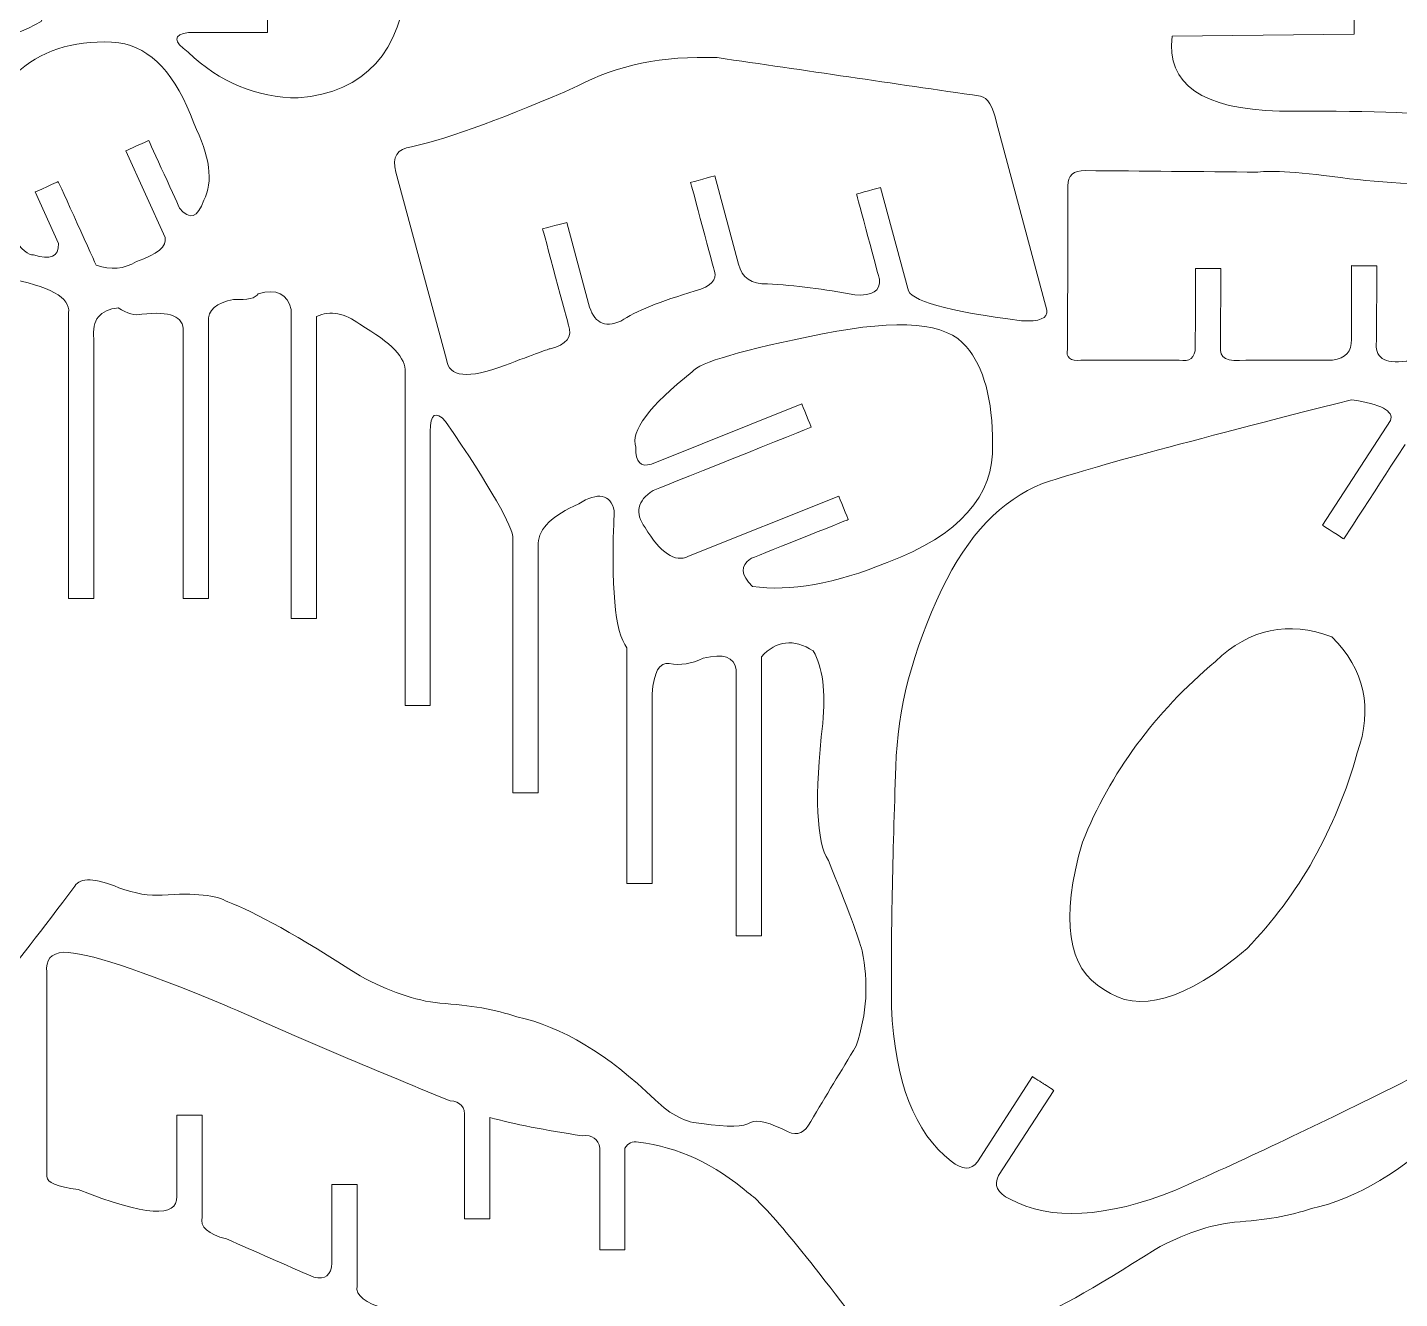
# Model space of a CAD drawing. Header units: inches. Extents: x -305 to 305, y -229 to 229.
# Drawn here: x -126.2 to 25.7, y -68.9 to 71.8 of the extents above; entities that cross this region are included whole.
import ezdxf

# ---------------------------------------------------------------- set-up
doc = ezdxf.new("R2010")
doc.units = ezdxf.units.IN
doc.header["$MEASUREMENT"] = 0
doc.layers.add('Layer 1', color=7, linetype='Continuous')
doc.layers.add('Layer 2', color=5, linetype='Continuous')

msp = doc.modelspace()

# ---------------------------------------------------------------- linework, layer by layer
at = {"layer": 'Layer 1', "lineweight": 9}
for points, knots in [([(-125.6046, 75.4419), (-124.2502, 75.1508), (-123.9376, 74.172), (-124.6669, 72.5062), (-124.6669, 72.5062), (-128.3309, 70.4006), (-133.2798, 69.3736), (-139.5137, 69.4263), (-139.5137, 69.4263), (-148.0401, 69.2524), (-153.2668, 71.8621), (-155.1942, 77.256), (-155.1942, 77.256), (-157.0526, 81.8321), (-157.4866, 85.5381), (-156.4967, 88.3742), (-156.4967, 88.3742), (-155.5417, 91.6106), (-150.8009, 94.0117), (-142.2749, 95.5775), (-142.2749, 95.5775), (-133.3668, 97.2478), (-128.3829, 97.7351), (-127.3238, 97.0392), (-127.3238, 97.0392), (-121.4717, 95.2995), (-118.5024, 93.4897), (-118.4156, 91.6104), (-118.4156, 91.6104), (-117.7625, 90.1013), (-118.0681, 89.3138), (-119.3322, 89.2482)], [0, 0, 0, 0, 0.125, 0.125, 0.125, 0.12500001, 0.25, 0.25, 0.25, 0.25000001, 0.375, 0.375, 0.375, 0.37500001, 0.5, 0.5, 0.5, 0.50000001, 0.625, 0.625, 0.625, 0.62500001, 0.75, 0.75, 0.75, 0.75000001, 0.875, 0.875, 0.875, 0.87500001, 1, 1, 1, 1]), ([(-108.3754, 71.2764), (-110.094, 71.0483), (-110.1116, 70.3223), (-108.4274, 69.099), (-108.4274, 69.099), (-104.9196, 65.7759), (-100.8563, 64.088), (-96.2373, 64.0358), (-96.2373, 64.0358), (-88.7878, 64.697), (-84.7765, 69.1164), (-84.2035, 77.2943), (-84.2035, 77.2943), (-84.6026, 84.8456), (-87.6765, 89.4737), (-93.4243, 91.1789), (-93.4243, 91.1789), (-97.6958, 92.2057), (-101.5509, 91.5967), (-104.9892, 89.3521), (-104.9892, 89.3521), (-107.1251, 87.2955), (-107.351, 85.8724), (-105.6665, 85.0827)], [0, 0, 0, 0, 0.16666667, 0.16666667, 0.16666667, 0.16666668, 0.33333333, 0.33333333, 0.33333333, 0.33333334, 0.5, 0.5, 0.5, 0.50000001, 0.66666667, 0.66666667, 0.66666667, 0.66666668, 0.83333333, 0.83333333, 0.83333333, 0.83333334, 1, 1, 1, 1]), ([(-110.3548, 74.0705), (-110.3548, 74.0705), (-99.624, 74.0703), (-99.624, 74.0703), (-99.624, 74.0703), (-99.624, 74.0703), (-99.624, 71.2764), (-99.624, 71.2764), (-99.624, 71.2764), (-99.624, 71.2764), (-108.375, 71.2764), (-108.375, 71.2764)], [0, 0, 0, 0, 0.33333333, 0.33333333, 0.33333333, 0.33333334, 0.66666667, 0.66666667, 0.66666667, 0.66666668, 1, 1, 1, 1]), ([(0.484, 70.8708), (0.484, 70.8708), (20.649, 71.0871), (20.649, 71.0871), (20.649, 71.0871), (20.649, 71.0871), (20.619, 73.8809), (20.619, 73.8809), (20.619, 73.8809), (20.619, 73.8809), (-0.444, 73.6549), (-0.444, 73.6549)], [0, 0, 0, 0, 0.33333333, 0.33333333, 0.33333333, 0.33333334, 0.66666667, 0.66666667, 0.66666667, 0.66666668, 1, 1, 1, 1]), ([(-109.3638, 51.8319), (-108.2442, 50.4737), (-107.3462, 50.7672), (-106.6701, 52.7122), (-106.6701, 52.7122), (-105.6157, 54.7532), (-105.9907, 57.5928), (-107.795, 61.2312), (-107.795, 61.2312), (-109.7509, 66.6296), (-112.5115, 69.6051), (-116.077, 70.1578), (-116.077, 70.1578), (-120.5181, 70.5414), (-124.1732, 69.5293), (-127.0422, 67.1216), (-127.0422, 67.1216), (-131.2094, 63.2099), (-132.5575, 59.1307), (-131.0864, 54.8838), (-131.0864, 54.8838), (-128.5335, 49.2612), (-126.68, 46.5216), (-125.5258, 46.6645), (-125.5258, 46.6645), (-123.677, 46.0411), (-122.7504, 46.4573), (-122.7465, 47.9129)], [0, 0, 0, 0, 0.14285714, 0.14285714, 0.14285714, 0.14285715, 0.28571429, 0.28571429, 0.28571429, 0.2857143, 0.42857143, 0.42857143, 0.42857143, 0.42857144, 0.57142857, 0.57142857, 0.57142857, 0.57142858, 0.71428571, 0.71428571, 0.71428571, 0.71428572, 0.85714286, 0.85714286, 0.85714286, 0.85714287, 1, 1, 1, 1]), ([(0.484, 70.8708), (-0.137, 65.5448), (3.8271, 62.7831), (12.377, 62.5867), (12.377, 62.5867), (21.3141, 62.6202), (28.0562, 62.4135), (32.6038, 61.9679), (32.6038, 61.9679), (40.1044, 61.5462), (44.1779, 63.6376), (44.824, 68.2431)], [0, 0, 0, 0, 0.33333333, 0.33333333, 0.33333333, 0.33333334, 0.66666667, 0.66666667, 0.66666667, 0.66666668, 1, 1, 1, 1]), ([(-79.8354, 35.0818), (-79.8354, 35.0818), (-85.4164, 55.8363), (-85.4164, 55.8363), (-85.4164, 55.8363), (-85.8637, 57.5097), (-85.2857, 58.4381), (-83.682, 58.6212), (-83.682, 58.6212), (-79.2139, 59.6783), (-73.0858, 61.9265), (-65.2981, 65.3657), (-65.2981, 65.3657), (-61.0162, 67.6674), (-55.8749, 68.7153), (-49.8745, 68.5095), (-49.8745, 68.5095), (-40.1496, 67.0842), (-30.4247, 65.659), (-20.6997, 64.2339), (-20.6997, 64.2339), (-19.9113, 64.0829), (-19.3236, 63.1089), (-18.9364, 61.3122)], [0, 0, 0, 0, 0.16666667, 0.16666667, 0.16666667, 0.16666668, 0.33333333, 0.33333333, 0.33333333, 0.33333334, 0.5, 0.5, 0.5, 0.50000001, 0.66666667, 0.66666667, 0.66666667, 0.66666668, 0.83333333, 0.83333333, 0.83333333, 0.83333334, 1, 1, 1, 1]), ([(-110.9537, 48.5765), (-110.9537, 48.5765), (-115.314, 58.1792), (-115.314, 58.1792), (-115.314, 58.1792), (-115.314, 58.1792), (-112.7702, 59.3344), (-112.7702, 59.3344), (-112.7702, 59.3344), (-112.7702, 59.3344), (-109.3639, 51.8321), (-109.3639, 51.8321)], [0, 0, 0, 0, 0.33333333, 0.33333333, 0.33333333, 0.33333334, 0.66666667, 0.66666667, 0.66666667, 0.66666668, 1, 1, 1, 1]), ([(54.5782, 55.9372), (54.5061, 57.1878), (53.696, 57.6454), (52.1488, 57.3104), (52.1488, 57.3104), (49.4225, 56.63), (46.6958, 55.93), (43.9692, 55.2107), (43.9692, 55.2107), (41.4749, 54.5684), (39.0199, 54.2551), (36.6044, 54.2715), (36.6044, 54.2715), (30.3424, 54.2985), (24.8548, 54.5753), (20.1419, 55.102), (20.1419, 55.102), (14.7143, 55.8148), (11.3332, 56.0568), (9.9991, 55.8278), (9.9991, 55.8278), (3.6228, 55.8842), (-2.7538, 55.9405), (-9.1304, 55.997), (-9.1304, 55.997), (-10.428, 56.0198), (-11.0624, 55.4593), (-11.0334, 54.3159)], [0, 0, 0, 0, 0.14285714, 0.14285714, 0.14285714, 0.14285715, 0.28571429, 0.28571429, 0.28571429, 0.2857143, 0.42857143, 0.42857143, 0.42857143, 0.42857144, 0.57142857, 0.57142857, 0.57142857, 0.57142858, 0.71428571, 0.71428571, 0.71428571, 0.71428572, 0.85714286, 0.85714286, 0.85714286, 0.85714287, 1, 1, 1, 1]), ([(-122.7465, 47.9129), (-122.7465, 47.9129), (-125.3405, 53.6262), (-125.3405, 53.6262), (-125.3405, 53.6262), (-125.3405, 53.6262), (-122.7967, 54.7813), (-122.7967, 54.7813), (-122.7967, 54.7813), (-122.7967, 54.7813), (-118.5873, 45.5104), (-118.5873, 45.5104)], [0, 0, 0, 0, 0.33333333, 0.33333333, 0.33333333, 0.33333334, 0.66666667, 0.66666667, 0.66666667, 0.66666668, 1, 1, 1, 1]), ([(-47.4976, 45.63), (-47.4976, 45.63), (-50.1268, 55.4057), (-50.1268, 55.4057), (-50.1268, 55.4057), (-50.1268, 55.4057), (-52.7991, 54.6836), (-52.7991, 54.6836), (-52.7991, 54.6836), (-52.7991, 54.6836), (-50.1555, 44.8519), (-50.1555, 44.8519)], [0, 0, 0, 0, 0.33333333, 0.33333333, 0.33333333, 0.33333334, 0.66666667, 0.66666667, 0.66666667, 0.66666668, 1, 1, 1, 1]), ([(-28.7578, 42.924), (-28.7578, 42.924), (-31.7695, 54.1221), (-31.7695, 54.1221), (-31.7695, 54.1221), (-31.7695, 54.1221), (-34.4419, 53.4), (-34.4419, 53.4), (-34.4419, 53.4), (-34.4419, 53.4), (-31.9064, 43.9704), (-31.9064, 43.9704)], [0, 0, 0, 0, 0.33333333, 0.33333333, 0.33333333, 0.33333334, 0.66666667, 0.66666667, 0.66666667, 0.66666668, 1, 1, 1, 1]), ([(-64.0884, 41.2674), (-64.0884, 41.2674), (-66.5066, 50.2591), (-66.5066, 50.2591), (-66.5066, 50.2591), (-66.5066, 50.2591), (-69.179, 49.537), (-69.179, 49.537), (-69.179, 49.537), (-69.179, 49.537), (-66.3158, 38.8889), (-66.3158, 38.8889)], [0, 0, 0, 0, 0.33333333, 0.33333333, 0.33333333, 0.33333334, 0.66666667, 0.66666667, 0.66666667, 0.66666668, 1, 1, 1, 1]), ([(-118.5873, 45.5104), (-116.9658, 44.9501), (-115.4785, 45.091), (-114.126, 45.9342), (-114.126, 45.9342), (-111.8191, 46.7337), (-110.7617, 47.6143), (-110.9537, 48.5763)], [0, 0, 0, 0, 0.5, 0.5, 0.5, 0.50000001, 1, 1, 1, 1]), ([(-133.2921, -10.8286), (-133.4767, -8.1596), (-132.9202, -6.4426), (-131.6219, -5.6784), (-131.6219, -5.6784), (-130.4243, -4.3023), (-129.9217, -0.3287), (-130.1148, 6.2422), (-130.1148, 6.2422), (-128.9362, 10.7), (-128.4142, 14.1503), (-128.5496, 16.5927), (-128.5496, 16.5927), (-128.0436, 18.2475), (-129.6262, 19.6754), (-133.298, 20.8754), (-133.298, 20.8754), (-133.298, 28.1784), (-133.298, 35.4813), (-133.298, 42.7843), (-133.298, 42.7843), (-133.477, 44.4844), (-131.9136, 44.9221), (-128.6075, 44.0969), (-128.6075, 44.0969), (-123.7383, 43.2055), (-121.4194, 41.9263), (-121.6513, 40.2592)], [0, 0, 0, 0, 0.14285714, 0.14285714, 0.14285714, 0.14285715, 0.28571429, 0.28571429, 0.28571429, 0.2857143, 0.42857143, 0.42857143, 0.42857143, 0.42857144, 0.57142857, 0.57142857, 0.57142857, 0.57142858, 0.71428571, 0.71428571, 0.71428571, 0.71428572, 0.85714286, 0.85714286, 0.85714286, 0.85714287, 1, 1, 1, 1]), ([(-50.1555, 44.8519), (-49.8225, 43.9081), (-50.5347, 43.1834), (-52.2924, 42.6783), (-52.2924, 42.6783), (-56.1446, 41.5273), (-58.8869, 40.4147), (-60.5183, 39.3413), (-60.5183, 39.3413), (-62.3627, 38.5221), (-63.5527, 39.164), (-64.0884, 41.2674)], [0, 0, 0, 0, 0.33333333, 0.33333333, 0.33333333, 0.33333334, 0.66666667, 0.66666667, 0.66666667, 0.66666668, 1, 1, 1, 1]), ([(5.8526, 36.5047), (5.8526, 36.5047), (5.8765, 45.161), (5.8765, 45.161), (5.8765, 45.161), (5.8765, 45.161), (3.0828, 45.1687), (3.0828, 45.1687), (3.0828, 45.1687), (3.0828, 45.1687), (3.0587, 36.4542), (3.0587, 36.4542)], [0, 0, 0, 0, 0.33333333, 0.33333333, 0.33333333, 0.33333334, 0.66666667, 0.66666667, 0.66666667, 0.66666668, 1, 1, 1, 1]), ([(23.1255, 37.1258), (23.1255, 37.1258), (23.1485, 45.461), (23.1485, 45.461), (23.1485, 45.461), (23.1485, 45.461), (20.3547, 45.4688), (20.3547, 45.4688), (20.3547, 45.4688), (20.3547, 45.4688), (20.3322, 37.3078), (20.3322, 37.3078)], [0, 0, 0, 0, 0.33333333, 0.33333333, 0.33333333, 0.33333334, 0.66666667, 0.66666667, 0.66666667, 0.66666668, 1, 1, 1, 1]), ([(-106.1621, 39.2126), (-106.2503, 40.5499), (-105.3268, 41.3833), (-103.3907, 41.7131), (-103.3907, 41.7131), (-101.8259, 41.6545), (-100.9176, 41.868), (-100.6663, 42.3528), (-100.6663, 42.3528), (-98.6372, 42.9343), (-97.4199, 42.3526), (-97.0142, 40.6081)], [0, 0, 0, 0, 0.33333333, 0.33333333, 0.33333333, 0.33333334, 0.66666667, 0.66666667, 0.66666667, 0.66666668, 1, 1, 1, 1]), ([(-31.9062, 43.9704), (-31.7501, 42.658), (-32.6613, 42.0805), (-34.6391, 42.2382), (-34.6391, 42.2382), (-37.9826, 42.8706), (-41.2047, 43.275), (-44.3047, 43.4514)], [0, 0, 0, 0, 0.5, 0.5, 0.5, 0.50000001, 1, 1, 1, 1]), ([(-13.3554, 40.5578), (-13.2492, 39.636), (-14.1907, 39.2387), (-16.1788, 39.366), (-16.1788, 39.366), (-24.482, 40.425), (-28.6752, 41.6111), (-28.7578, 42.924)], [0, 0, 0, 0, 0.5, 0.5, 0.5, 0.50000001, 1, 1, 1, 1]), ([(-121.6513, 40.2592), (-121.6513, 40.2592), (-121.6513, 8.6071), (-121.6513, 8.6071), (-121.6513, 8.6071), (-121.6513, 8.6071), (-120.2544, 8.6071), (-120.2544, 8.6071)], [0, 0, 0, 0, 0.5, 0.5, 0.5, 0.50000001, 1, 1, 1, 1]), ([(-118.8575, 37.3517), (-119.0811, 39.4639), (-118.1766, 40.6078), (-116.1443, 40.7824), (-116.1443, 40.7824), (-115.1584, 40.1621), (-114.2889, 39.9295), (-113.5355, 40.0847), (-113.5355, 40.0847), (-110.4246, 40.4723), (-108.8983, 39.852), (-108.9558, 38.2239)], [0, 0, 0, 0, 0.33333333, 0.33333333, 0.33333333, 0.33333334, 0.66666667, 0.66666667, 0.66666667, 0.66666668, 1, 1, 1, 1]), ([(-97.0142, 40.6081), (-97.0142, 40.6081), (-97.0142, 6.3974), (-97.0142, 6.3974), (-97.0142, 6.3974), (-97.0142, 6.3974), (-95.6174, 6.3974), (-95.6174, 6.3974)], [0, 0, 0, 0, 0.5, 0.5, 0.5, 0.50000001, 1, 1, 1, 1]), ([(-94.2205, 39.8516), (-94.2205, 39.8516), (-94.2205, 6.3974), (-94.2205, 6.3974), (-94.2205, 6.3974), (-94.2205, 6.3974), (-95.6174, 6.3974), (-95.6174, 6.3974)], [0, 0, 0, 0, 0.5, 0.5, 0.5, 0.50000001, 1, 1, 1, 1]), ([(-94.2205, 39.852), (-92.6666, 40.53), (-91.0663, 40.2396), (-89.42, 38.9799), (-89.42, 38.9799), (-85.9132, 36.9445), (-84.2418, 35.1805), (-84.4057, 33.6884)], [0, 0, 0, 0, 0.5, 0.5, 0.5, 0.50000001, 1, 1, 1, 1]), ([(-46.1805, 13.0199), (-47.3297, 12.2464), (-47.2562, 11.2215), (-45.9601, 9.9461), (-45.9601, 9.9461), (-41.7761, 9.353), (-36.7999, 10.2388), (-31.032, 12.6046), (-31.032, 12.6046), (-23.0517, 15.612), (-19.1691, 19.9773), (-19.3842, 25.7012), (-19.3842, 25.7012), (-19.3594, 30.6402), (-20.3336, 34.2422), (-22.3065, 36.5072), (-22.3065, 36.5072), (-24.3958, 39.1569), (-29.6894, 39.6241), (-38.1866, 37.9091), (-38.1866, 37.9091), (-47.0774, 36.149), (-51.8855, 34.7492), (-52.6101, 33.7095), (-52.6101, 33.7095), (-57.3966, 29.9194), (-59.4807, 27.1356), (-58.8629, 25.3587), (-58.8629, 25.3587), (-58.9085, 23.715), (-58.3321, 23.0974), (-57.1342, 23.5063)], [0, 0, 0, 0, 0.125, 0.125, 0.125, 0.12500001, 0.25, 0.25, 0.25, 0.25000001, 0.375, 0.375, 0.375, 0.37500001, 0.5, 0.5, 0.5, 0.50000001, 0.625, 0.625, 0.625, 0.62500001, 0.75, 0.75, 0.75, 0.75000001, 0.875, 0.875, 0.875, 0.87500001, 1, 1, 1, 1]), ([(-108.9558, 38.2241), (-108.9558, 38.2241), (-108.9558, 8.6071), (-108.9558, 8.6071), (-108.9558, 8.6071), (-108.9558, 8.6071), (-107.5589, 8.6071), (-107.5589, 8.6071)], [0, 0, 0, 0, 0.5, 0.5, 0.5, 0.50000001, 1, 1, 1, 1]), ([(-106.1621, 39.2126), (-106.1621, 39.2126), (-106.1621, 8.6071), (-106.1621, 8.6071), (-106.1621, 8.6071), (-106.1621, 8.6071), (-107.5589, 8.6071), (-107.5589, 8.6071)], [0, 0, 0, 0, 0.5, 0.5, 0.5, 0.50000001, 1, 1, 1, 1]), ([(-66.3158, 38.8889), (-65.838, 37.5826), (-66.5199, 36.7054), (-68.362, 36.2579), (-68.362, 36.2579), (-68.3721, 36.2954), (-70.048, 35.6822), (-73.3895, 34.4175), (-73.3895, 34.4175), (-77.4132, 32.8898), (-79.5619, 33.1111), (-79.8354, 35.0818)], [0, 0, 0, 0, 0.33333333, 0.33333333, 0.33333333, 0.33333334, 0.66666667, 0.66666667, 0.66666667, 0.66666668, 1, 1, 1, 1]), ([(-118.8575, 37.3515), (-118.8575, 37.3515), (-118.8575, 8.6071), (-118.8575, 8.6071), (-118.8575, 8.6071), (-118.8575, 8.6071), (-120.2544, 8.6071), (-120.2544, 8.6071)], [0, 0, 0, 0, 0.5, 0.5, 0.5, 0.50000001, 1, 1, 1, 1]), ([(3.0587, 36.4542), (3.0552, 35.2719), (2.461, 34.7887), (1.2762, 35.0055), (1.2762, 35.0055), (-2.3471, 35.0059), (-5.9705, 35.0062), (-9.594, 35.0065), (-9.594, 35.0065), (-10.7956, 34.8742), (-11.2922, 35.2824), (-11.0834, 36.2316)], [0, 0, 0, 0, 0.33333333, 0.33333333, 0.33333333, 0.33333334, 0.66666667, 0.66666667, 0.66666667, 0.66666668, 1, 1, 1, 1]), ([(20.3322, 37.3078), (20.3981, 35.9896), (19.6978, 35.216), (18.2313, 34.9878), (18.2313, 34.9878), (15.0431, 34.9964), (11.8548, 35.0054), (8.6664, 35.0142), (8.6664, 35.0142), (6.5924, 34.7585), (5.6546, 35.255), (5.8526, 36.5047)], [0, 0, 0, 0, 0.33333333, 0.33333333, 0.33333333, 0.33333334, 0.66666667, 0.66666667, 0.66666667, 0.66666668, 1, 1, 1, 1]), ([(37.4879, 37.4931), (37.5378, 35.9619), (36.5487, 35.0921), (34.5203, 34.8847), (34.5203, 34.8847), (31.8154, 34.8921), (29.11, 34.8996), (26.4047, 34.9071), (26.4047, 34.9071), (23.9433, 34.5653), (22.8501, 35.3044), (23.1255, 37.1258)], [0, 0, 0, 0, 0.33333333, 0.33333333, 0.33333333, 0.33333334, 0.66666667, 0.66666667, 0.66666667, 0.66666668, 1, 1, 1, 1]), ([(-84.4057, 33.6888), (-84.4057, 33.6888), (-84.4057, -3.25), (-84.4057, -3.25), (-84.4057, -3.25), (-84.4057, -3.25), (-83.0088, -3.25), (-83.0088, -3.25)], [0, 0, 0, 0, 0.5, 0.5, 0.5, 0.50000001, 1, 1, 1, 1]), ([(24.6656, 28.3319), (25.0568, 29.3691), (23.6153, 30.1304), (20.3411, 30.6163), (20.3411, 30.6163), (1.8286, 25.9296), (-9.5647, 22.8348), (-13.8386, 21.3324), (-13.8386, 21.3324), (-18.3999, 19.5416), (-22.1167, 15.6407), (-24.9886, 9.6296), (-24.9886, 9.6296), (-28.2456, 2.8095), (-29.9418, -3.7314), (-30.0773, -9.9926), (-30.0773, -9.9926), (-30.4605, -19.9121), (-30.623, -28.7782), (-30.5648, -36.5908), (-30.5648, -36.5908), (-30.2106, -44.8705), (-28.0069, -50.5731), (-23.954, -53.6985), (-23.954, -53.6985), (-22.7325, -54.6883), (-21.7669, -54.7147), (-21.0572, -53.777)], [0, 0, 0, 0, 0.14285714, 0.14285714, 0.14285714, 0.14285715, 0.28571429, 0.28571429, 0.28571429, 0.2857143, 0.42857143, 0.42857143, 0.42857143, 0.42857144, 0.57142857, 0.57142857, 0.57142857, 0.57142858, 0.71428571, 0.71428571, 0.71428571, 0.71428572, 0.85714286, 0.85714286, 0.85714286, 0.85714287, 1, 1, 1, 1]), ([(-81.612, 27.1175), (-81.6132, 29.0751), (-81.0474, 29.4433), (-79.913, 28.2226), (-79.913, 28.2226), (-74.8987, 20.8566), (-72.4157, 16.5149), (-72.4641, 15.197)], [0, 0, 0, 0, 0.5, 0.5, 0.5, 0.50000001, 1, 1, 1, 1]), ([(-57.134, 23.5064), (-57.134, 23.5064), (-40.4943, 30.1677), (-40.4943, 30.1677), (-40.4943, 30.1677), (-40.4943, 30.1677), (-39.456, 27.5739), (-39.456, 27.5739), (-39.456, 27.5739), (-39.456, 27.5739), (-56.9567, 20.5679), (-56.9567, 20.5679)], [0, 0, 0, 0, 0.33333333, 0.33333333, 0.33333333, 0.33333334, 0.66666667, 0.66666667, 0.66666667, 0.66666668, 1, 1, 1, 1]), ([(24.6656, 28.3319), (24.6656, 28.3319), (17.148, 16.7182), (17.148, 16.7182), (17.148, 16.7182), (17.148, 16.7182), (19.4945, 15.2019), (19.4945, 15.2019), (19.4945, 15.2019), (19.4945, 15.2019), (26.2795, 25.6817), (26.2795, 25.6817)], [0, 0, 0, 0, 0.33333333, 0.33333333, 0.33333333, 0.33333334, 0.66666667, 0.66666667, 0.66666667, 0.66666668, 1, 1, 1, 1]), ([(-81.612, 27.1182), (-81.612, 27.1182), (-81.612, -3.25), (-81.612, -3.25), (-81.612, -3.25), (-81.612, -3.25), (-83.0088, -3.25), (-83.0088, -3.25)], [0, 0, 0, 0, 0.5, 0.5, 0.5, 0.50000001, 1, 1, 1, 1]), ([(-69.6702, 14.7318), (-69.5944, 16.3793), (-68.1009, 17.8331), (-65.1889, 19.0932), (-65.1889, 19.0932), (-63.0246, 20.4308), (-61.7109, 20.1786), (-61.2472, 18.337), (-61.2472, 18.337), (-61.648, 9.9404), (-61.1844, 4.8746), (-59.8558, 3.1396)], [0, 0, 0, 0, 0.33333333, 0.33333333, 0.33333333, 0.33333334, 0.66666667, 0.66666667, 0.66666667, 0.66666668, 1, 1, 1, 1]), ([(-56.9567, 20.5679), (-58.7189, 19.4378), (-59.0125, 18.0791), (-57.8388, 16.4917), (-57.8388, 16.4917), (-56.1446, 13.6321), (-54.5453, 12.5623), (-53.0417, 13.2827)], [0, 0, 0, 0, 0.5, 0.5, 0.5, 0.50000001, 1, 1, 1, 1]), ([(-53.0417, 13.2827), (-53.0417, 13.2827), (-36.402, 19.944), (-36.402, 19.944), (-36.402, 19.944), (-36.402, 19.944), (-35.3637, 17.3501), (-35.3637, 17.3501), (-35.3637, 17.3501), (-35.3637, 17.3501), (-46.1803, 13.02), (-46.1803, 13.02)], [0, 0, 0, 0, 0.33333333, 0.33333333, 0.33333333, 0.33333334, 0.66666667, 0.66666667, 0.66666667, 0.66666668, 1, 1, 1, 1]), ([(37.357, 20.1303), (38.1419, 20.9131), (39.4281, 19.9116), (41.2164, 17.126), (41.2164, 17.126), (44.55, -1.6784), (46.4098, -13.3378), (46.7961, -17.8519), (46.7961, -17.8519), (47.0376, -22.7463), (45.0085, -27.738), (40.7086, -32.8262), (40.7086, -32.8262), (35.8292, -38.5979), (30.5632, -42.8318), (24.9109, -45.5279), (24.9109, -45.5279), (16.0253, -49.9529), (8.0094, -53.7438), (0.8633, -56.9007), (0.8633, -56.9007), (-6.8304, -59.9796), (-12.9346, -60.3134), (-17.4489, -57.9022), (-17.4489, -57.9022), (-18.8532, -57.1952), (-19.274, -56.3257), (-18.7107, -55.2934)], [0, 0, 0, 0, 0.14285714, 0.14285714, 0.14285714, 0.14285715, 0.28571429, 0.28571429, 0.28571429, 0.2857143, 0.42857143, 0.42857143, 0.42857143, 0.42857144, 0.57142857, 0.57142857, 0.57142857, 0.57142858, 0.71428571, 0.71428571, 0.71428571, 0.71428572, 0.85714286, 0.85714286, 0.85714286, 0.85714287, 1, 1, 1, 1]), ([(-72.4641, 15.1974), (-72.4641, 15.1974), (-72.4639, -12.9026), (-72.4639, -12.9026), (-72.4639, -12.9026), (-72.4639, -12.9026), (-71.067, -12.9026), (-71.067, -12.9026)], [0, 0, 0, 0, 0.5, 0.5, 0.5, 0.50000001, 1, 1, 1, 1]), ([(-69.6702, 14.7318), (-69.6702, 14.7318), (-69.6702, -12.9026), (-69.6702, -12.9026), (-69.6702, -12.9026), (-69.6702, -12.9026), (-71.067, -12.9026), (-71.067, -12.9026)], [0, 0, 0, 0, 0.5, 0.5, 0.5, 0.50000001, 1, 1, 1, 1]), ([(18.1773, 4.369), (13.3788, 6.1818), (9.0859, 5.2756), (5.2985, 1.6505), (5.2985, 1.6505), (-1.4472, -4.0194), (-6.3568, -10.6919), (-9.4302, -18.3672), (-9.4302, -18.3672), (-11.9095, -26.9318), (-11.1157, -32.367), (-7.0499, -34.6729)], [0, 0, 0, 0, 0.33333333, 0.33333333, 0.33333333, 0.33333334, 0.66666667, 0.66666667, 0.66666667, 0.66666668, 1, 1, 1, 1]), ([(-59.8558, 3.1402), (-59.8558, 3.1402), (-59.8558, -22.9623), (-59.8558, -22.9623), (-59.8558, -22.9623), (-59.8558, -22.9623), (-58.4589, -22.9623), (-58.4589, -22.9623)], [0, 0, 0, 0, 0.5, 0.5, 0.5, 0.50000001, 1, 1, 1, 1]), ([(-44.9603, 2.1719), (-43.3151, 3.9739), (-41.4013, 4.1876), (-39.2188, 2.8113), (-39.2188, 2.8113), (-38.1752, 0.9894), (-37.8272, -1.6855), (-38.1752, -5.2132), (-38.1752, -5.2132), (-39.0991, -13.2826), (-38.892, -18.3422), (-37.5538, -20.3922), (-37.5538, -20.3922), (-35.3958, -25.7146), (-34.1538, -29.0477), (-33.8276, -30.3916)], [0, 0, 0, 0, 0.25, 0.25, 0.25, 0.25000001, 0.5, 0.5, 0.5, 0.50000001, 0.75, 0.75, 0.75, 0.75000001, 1, 1, 1, 1]), ([(18.1773, 4.369), (21.8015, 0.7387), (22.7392, -3.5476), (20.9905, -8.4902), (20.9905, -8.4902), (18.5932, -16.9701), (14.5274, -24.188), (8.7931, -30.1437), (8.7931, -30.1437), (2.0039, -35.9231), (-3.2772, -37.4326), (-7.0499, -34.6729)], [0, 0, 0, 0, 0.33333333, 0.33333333, 0.33333333, 0.33333334, 0.66666667, 0.66666667, 0.66666667, 0.66666668, 1, 1, 1, 1]), ([(-57.0621, -1.9609), (-56.8723, 0.4735), (-56.2424, 1.5942), (-55.1725, 1.4008), (-55.1725, 1.4008), (-53.943, 1.1831), (-52.6825, 1.382), (-51.392, 1.9975), (-51.392, 1.9975), (-49.1652, 2.5786), (-47.9525, 2.1522), (-47.7541, 0.718)], [0, 0, 0, 0, 0.33333333, 0.33333333, 0.33333333, 0.33333334, 0.66666667, 0.66666667, 0.66666667, 0.66666668, 1, 1, 1, 1]), ([(-44.9603, 2.1723), (-44.9603, 2.1723), (-44.9603, -28.7583), (-44.9603, -28.7583), (-44.9603, -28.7583), (-44.9603, -28.7583), (-46.3572, -28.7583), (-46.3572, -28.7583)], [0, 0, 0, 0, 0.5, 0.5, 0.5, 0.50000001, 1, 1, 1, 1]), ([(-47.7541, 0.7184), (-47.7541, 0.7184), (-47.7541, -28.7583), (-47.7541, -28.7583), (-47.7541, -28.7583), (-47.7541, -28.7583), (-46.3572, -28.7583), (-46.3572, -28.7583)], [0, 0, 0, 0, 0.5, 0.5, 0.5, 0.50000001, 1, 1, 1, 1]), ([(-57.0621, -1.9607), (-57.0621, -1.9607), (-57.0621, -22.9623), (-57.0621, -22.9623), (-57.0621, -22.9623), (-57.0621, -22.9623), (-58.4589, -22.9623), (-58.4589, -22.9623)], [0, 0, 0, 0, 0.5, 0.5, 0.5, 0.50000001, 1, 1, 1, 1]), ([(-33.8276, -30.3916), (-33.0742, -33.8611), (-33.2868, -37.3692), (-34.4653, -40.9164), (-34.4653, -40.9164), (-36.1465, -43.7076), (-37.8277, -46.499), (-39.5086, -49.2901), (-39.5086, -49.2901), (-40.1461, -50.5299), (-40.9772, -50.9179), (-42.0012, -50.4529), (-42.0012, -50.4529), (-44.0106, -49.4063), (-45.402, -49.057), (-46.1751, -49.4061), (-46.1751, -49.4061), (-46.8511, -49.9104), (-48.6484, -49.9491), (-51.5661, -49.5224), (-51.5661, -49.5224), (-53.2473, -49.4647), (-54.9674, -48.5923), (-56.7255, -46.9057), (-56.7255, -46.9057), (-61.9814, -41.8279), (-67.0828, -38.7653), (-72.0297, -37.7182), (-72.0297, -37.7182), (-74.3674, -36.9045), (-77.2081, -36.4004), (-80.5512, -36.2064), (-80.5512, -36.2064), (-83.3333, -35.8965), (-86.2705, -34.8885), (-89.3625, -33.1827), (-89.3625, -33.1827), (-96.2217, -28.7829), (-101.1105, -26.0498), (-104.0285, -24.9837), (-104.0285, -24.9837), (-105.2458, -24.2279), (-107.6613, -23.9758), (-111.2747, -24.2277), (-111.2747, -24.2277), (-112.6851, -24.344), (-114.2891, -24.0729), (-116.0862, -23.4137), (-116.0862, -23.4137), (-118.7141, -22.3091), (-120.3371, -22.2507), (-120.9556, -23.2392), (-120.9556, -23.2392), (-128.2403, -32.9695), (-132.7041, -38.3579), (-134.3467, -39.4046), (-134.3467, -39.4046), (-138.0951, -42.6417), (-142.1529, -44.5218), (-146.5201, -45.0451)], [0, 0, 0, 0, 0.06666667, 0.06666667, 0.06666667, 0.06666668, 0.13333333, 0.13333333, 0.13333333, 0.13333334, 0.2, 0.2, 0.2, 0.20000001, 0.26666667, 0.26666667, 0.26666667, 0.26666668, 0.33333333, 0.33333333, 0.33333333, 0.33333334, 0.4, 0.4, 0.4, 0.40000001, 0.46666667, 0.46666667, 0.46666667, 0.46666668, 0.53333333, 0.53333333, 0.53333333, 0.53333334, 0.6, 0.6, 0.6, 0.60000001, 0.66666667, 0.66666667, 0.66666667, 0.66666668, 0.73333333, 0.73333333, 0.73333333, 0.73333334, 0.8, 0.8, 0.8, 0.80000001, 0.86666667, 0.86666667, 0.86666667, 0.86666668, 0.93333333, 0.93333333, 0.93333333, 0.93333334, 1, 1, 1, 1]), ([(-77.8147, -48.8485), (-77.7263, -47.7072), (-78.2636, -47.094), (-79.4265, -47.0092), (-79.4265, -47.0092), (-88.2575, -43.4233), (-96.5857, -39.8763), (-104.4115, -36.368), (-104.4115, -36.368), (-113.7831, -32.4912), (-119.7154, -30.553), (-122.208, -30.5532), (-122.208, -30.5532), (-123.5994, -30.6691), (-124.2179, -31.4057), (-124.063, -32.7626), (-124.063, -32.7626), (-124.0556, -40.3051), (-124.0482, -47.8475), (-124.0406, -55.3901), (-124.0406, -55.3901), (-124.063, -56.0607), (-122.9111, -56.543), (-120.5848, -56.8364), (-120.5848, -56.8364), (-113.1695, -59.7629), (-109.5322, -60.0151), (-109.6733, -57.5922)], [0, 0, 0, 0, 0.14285714, 0.14285714, 0.14285714, 0.14285715, 0.28571429, 0.28571429, 0.28571429, 0.2857143, 0.42857143, 0.42857143, 0.42857143, 0.42857144, 0.57142857, 0.57142857, 0.57142857, 0.57142858, 0.71428571, 0.71428571, 0.71428571, 0.71428572, 0.85714286, 0.85714286, 0.85714286, 0.85714287, 1, 1, 1, 1]), ([(-21.0572, -53.777), (-21.0572, -53.777), (-14.9545, -44.3324), (-14.9545, -44.3324), (-14.9545, -44.3324), (-14.9545, -44.3324), (-13.7813, -45.0906), (-13.7813, -45.0906)], [0, 0, 0, 0, 0.5, 0.5, 0.5, 0.50000001, 1, 1, 1, 1]), ([(-18.7107, -55.2934), (-18.7107, -55.2934), (-12.6081, -45.8488), (-12.6081, -45.8488), (-12.6081, -45.8488), (-12.6081, -45.8488), (-13.7813, -45.0906), (-13.7813, -45.0906)], [0, 0, 0, 0, 0.5, 0.5, 0.5, 0.50000001, 1, 1, 1, 1]), ([(54.1348, -66.2564), (54.8883, -62.7868), (54.6757, -59.2787), (53.4971, -55.7315), (53.4971, -55.7315), (51.8159, -52.9404), (50.1348, -50.149), (48.4538, -47.3578), (48.4538, -47.3578), (47.8163, -46.118), (46.9852, -45.73), (45.9612, -46.195), (45.9612, -46.195), (43.9518, -47.2417), (42.5604, -47.5909), (41.7873, -47.2419), (41.7873, -47.2419), (41.1113, -46.7376), (39.314, -46.6989), (36.3963, -47.1255), (36.3963, -47.1255), (34.7151, -47.1833), (32.9951, -48.0556), (31.2369, -49.7422), (31.2369, -49.7422), (25.981, -54.82), (20.8796, -57.8826), (15.9328, -58.9297), (15.9328, -58.9297), (13.595, -59.7435), (10.7543, -60.2476), (7.4112, -60.4415), (7.4112, -60.4415), (4.6291, -60.7514), (1.6919, -61.7594), (-1.4001, -63.4652), (-1.4001, -63.4652), (-8.2592, -67.8651), (-13.1481, -70.5981), (-16.066, -71.6642), (-16.066, -71.6642), (-17.2833, -72.42), (-19.6989, -72.6722), (-23.3123, -72.4202), (-23.3123, -72.4202), (-24.7227, -72.3039), (-26.3267, -72.5751), (-28.1238, -73.2342), (-28.1238, -73.2342), (-30.7517, -74.3388), (-32.3747, -74.3972), (-32.9932, -73.4087), (-32.9932, -73.4087), (-40.2779, -63.6784), (-44.7416, -58.29), (-46.3843, -57.2434), (-46.3843, -57.2434), (-50.1327, -54.0063), (-54.1905, -52.1262), (-58.5577, -51.6028)], [0, 0, 0, 0, 0.06666667, 0.06666667, 0.06666667, 0.06666668, 0.13333333, 0.13333333, 0.13333333, 0.13333334, 0.2, 0.2, 0.2, 0.20000001, 0.26666667, 0.26666667, 0.26666667, 0.26666668, 0.33333333, 0.33333333, 0.33333333, 0.33333334, 0.4, 0.4, 0.4, 0.40000001, 0.46666667, 0.46666667, 0.46666667, 0.46666668, 0.53333333, 0.53333333, 0.53333333, 0.53333334, 0.6, 0.6, 0.6, 0.60000001, 0.66666667, 0.66666667, 0.66666667, 0.66666668, 0.73333333, 0.73333333, 0.73333333, 0.73333334, 0.8, 0.8, 0.8, 0.80000001, 0.86666667, 0.86666667, 0.86666667, 0.86666668, 0.93333333, 0.93333333, 0.93333333, 0.93333334, 1, 1, 1, 1]), ([(-109.6733, -57.5922), (-109.6733, -57.5922), (-109.6733, -48.6084), (-109.6733, -48.6084), (-109.6733, -48.6084), (-109.6733, -48.6084), (-108.2764, -48.6084), (-108.2764, -48.6084)], [0, 0, 0, 0, 0.5, 0.5, 0.5, 0.50000001, 1, 1, 1, 1]), ([(-106.8795, -59.8533), (-106.8795, -59.8533), (-106.8795, -48.6084), (-106.8795, -48.6084), (-106.8795, -48.6084), (-106.8795, -48.6084), (-108.2764, -48.6084), (-108.2764, -48.6084)], [0, 0, 0, 0, 0.5, 0.5, 0.5, 0.50000001, 1, 1, 1, 1]), ([(-77.8147, -48.8485), (-77.8147, -48.8485), (-77.8147, -60.0934), (-77.8147, -60.0934), (-77.8147, -60.0934), (-77.8147, -60.0934), (-76.4179, -60.0934), (-76.4179, -60.0934)], [0, 0, 0, 0, 0.5, 0.5, 0.5, 0.50000001, 1, 1, 1, 1]), ([(-75.021, -48.8485), (-75.021, -48.8485), (-75.021, -60.0934), (-75.021, -60.0934), (-75.021, -60.0934), (-75.021, -60.0934), (-76.4179, -60.0934), (-76.4179, -60.0934)], [0, 0, 0, 0, 0.5, 0.5, 0.5, 0.50000001, 1, 1, 1, 1]), ([(-62.8586, -52.2605), (-63.0022, -51.2248), (-63.6556, -50.7633), (-64.8185, -50.876), (-64.8185, -50.876), (-68.9148, -50.2727), (-72.3156, -49.5969), (-75.021, -48.8485)], [0, 0, 0, 0, 0.5, 0.5, 0.5, 0.50000001, 1, 1, 1, 1]), ([(-62.8586, -52.2605), (-62.8586, -52.2605), (-62.8586, -63.5054), (-62.8586, -63.5054), (-62.8586, -63.5054), (-62.8586, -63.5054), (-61.4617, -63.5054), (-61.4617, -63.5054)], [0, 0, 0, 0, 0.5, 0.5, 0.5, 0.50000001, 1, 1, 1, 1]), ([(-60.0648, -52.2605), (-60.0648, -52.2605), (-60.0648, -63.5054), (-60.0648, -63.5054), (-60.0648, -63.5054), (-60.0648, -63.5054), (-61.4617, -63.5054), (-61.4617, -63.5054)], [0, 0, 0, 0, 0.5, 0.5, 0.5, 0.50000001, 1, 1, 1, 1]), ([(-92.5182, -64.9772), (-92.5182, -64.9772), (-92.5182, -56.2591), (-92.5182, -56.2591), (-92.5182, -56.2591), (-92.5182, -56.2591), (-91.1213, -56.2591), (-91.1213, -56.2591)], [0, 0, 0, 0, 0.5, 0.5, 0.5, 0.50000001, 1, 1, 1, 1]), ([(-89.7244, -67.504), (-89.7244, -67.504), (-89.7244, -56.2591), (-89.7244, -56.2591), (-89.7244, -56.2591), (-89.7244, -56.2591), (-91.1213, -56.2591), (-91.1213, -56.2591)], [0, 0, 0, 0, 0.5, 0.5, 0.5, 0.50000001, 1, 1, 1, 1]), ([(-106.8795, -59.8533), (-107.1169, -60.9839), (-106.2168, -61.8002), (-104.1797, -62.302), (-104.1797, -62.302), (-100.9527, -63.7169), (-97.7258, -65.1321), (-94.4986, -66.547), (-94.4986, -66.547), (-93.227, -66.8377), (-92.5666, -66.3145), (-92.5182, -64.9772)], [0, 0, 0, 0, 0.33333333, 0.33333333, 0.33333333, 0.33333334, 0.66666667, 0.66666667, 0.66666667, 0.66666668, 1, 1, 1, 1]), ([(-89.7244, -67.504), (-89.8805, -68.5629), (-88.8248, -69.407), (-86.5569, -70.0361), (-86.5569, -70.0361), (-80.6246, -73.0597), (-74.4217, -75.0756), (-67.9486, -76.0836), (-67.9486, -76.0836), (-63.4851, -76.4906), (-59.9102, -77.5567), (-57.2243, -79.2817), (-57.2243, -79.2817), (-54.442, -81.2006), (-52.3549, -83.1581), (-50.9637, -85.155)], [0, 0, 0, 0, 0.25, 0.25, 0.25, 0.25000001, 0.5, 0.5, 0.5, 0.50000001, 0.75, 0.75, 0.75, 0.75000001, 1, 1, 1, 1])]:
    msp.add_open_spline(points, degree=3, knots=knots, dxfattribs=at)
for points in [[(-18.9364, 61.3122), (-18.9364, 61.3122), (-13.3554, 40.5578), (-13.3554, 40.5578)], [(-11.0334, 54.3159), (-11.0496, 48.4417), (-11.0671, 42.1061), (-11.0834, 36.2316)], [(-44.3047, 43.4514), (-46.0666, 43.4069), (-47.1311, 44.1332), (-47.4977, 45.6302)], [(-58.5577, -51.6028), (-59.2534, -51.4613), (-59.7558, -51.6803), (-60.0646, -52.2605)]]:
    msp.add_open_spline(points, degree=3, dxfattribs=at)
at = {"layer": 'Layer 2', "lineweight": 35}
msp.add_open_spline([(-304.8, 228.6), (-304.8, 228.6), (304.8, 228.6), (304.8, 228.6), (304.8, 228.6), (304.8, 228.6), (304.8, -228.6), (304.8, -228.6), (304.8, -228.6), (304.8, -228.6), (-304.8, -228.6), (-304.8, -228.6), (-304.8, -228.6), (-304.8, -228.6), (-304.8, 228.6), (-304.8, 228.6)], degree=3, knots=[0, 0, 0, 0, 0.25, 0.25, 0.25, 0.25000001, 0.5, 0.5, 0.5, 0.50000001, 0.75, 0.75, 0.75, 0.75000001, 1, 1, 1, 1], dxfattribs=at)

doc.saveas('drawing.dxf')
